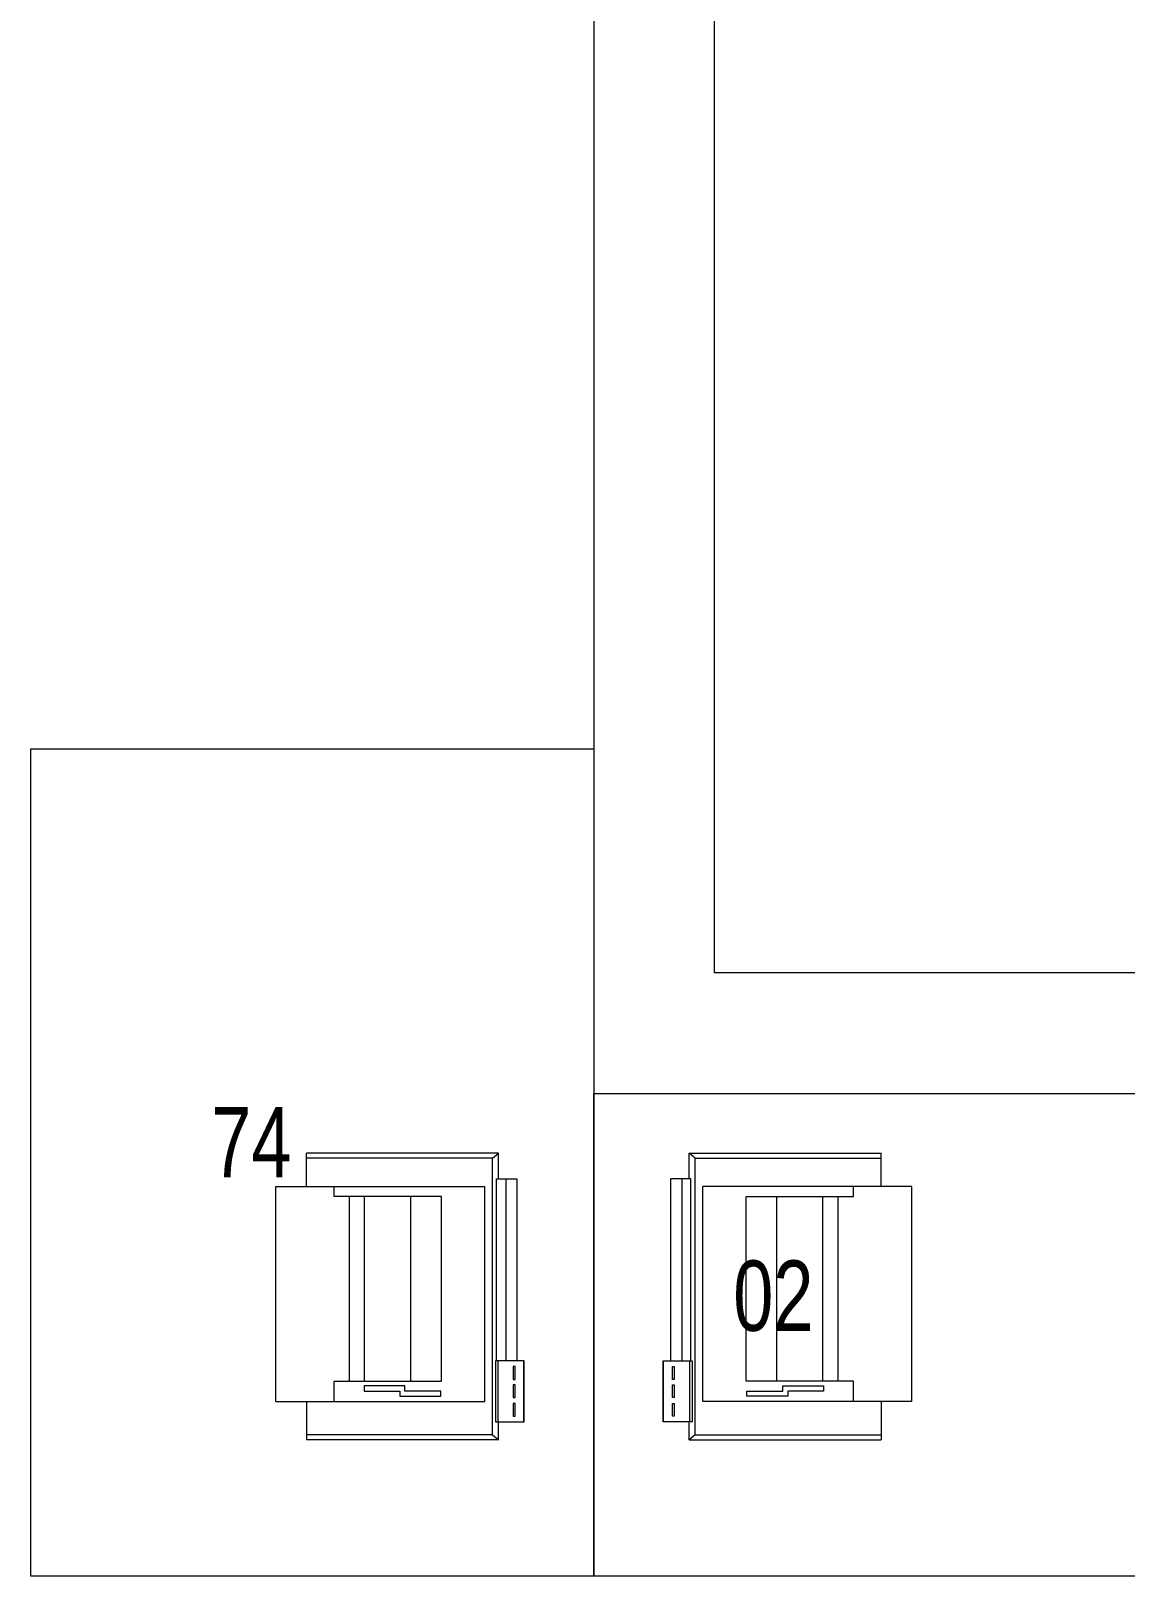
# Model space of a CAD drawing. Header units: metres. Extents: x -18745 to 220762, y -1579758 to -1356048.
# Drawn here: x 147720 to 149081, y -1467583 to -1465661 of the extents above; entities that cross this region are included whole.
import ezdxf

# ---------------------------------------------------------------- set-up
doc = ezdxf.new("R2010")
doc.units = ezdxf.units.M
doc.layers.get('0').update_dxf_attribs({"lineweight": 0})
doc.layers.add('A-100 - Copy$0$Medical Equipment and Furniture', color=8, linetype='Continuous', lineweight=0)
doc.layers.add('A-100 - Copy$0$Walls', color=8, linetype='Continuous', lineweight=0)
doc.styles.add('A-100 - Copy$0$X3G_ENTITY_257CFD', font='swisscl.ttf', dxfattribs={"height": 200})

# ---------------------------------------------------------------- blocks, each defined once
blk = doc.blocks.new('A-100 - Copy$0$ITPPLT2C-P')
for p, q in [((0.0229, 0.0318), (0.2618, 0.0318)), ((0.0304, 0.0256), (0.0229, 0.0318)), ((0.0229, 0), (0.0229, 0.0318)), ((0.0304, -0.3182), (0.0304, 0.0256)), ((0.0304, 0.0256), (0.2618, 0.0256)), ((0.2618, -0.0096), (0.2618, 0.0318)), ((0, 0), (0, -0.2262)), ((0.0252, 0), (0, 0)), ((0.0139, 0), (0.0139, -0.2262)), ((0.0252, 0), (0.0139, 0)), ((0.0252, -0.2262), (0.0252, 0)), ((0.0401, -0.2769), (0.0401, -0.0096)), ((0.3, -0.0096), (0.0401, -0.0096)), ((0.2274, -0.0222), (0.2274, -0.0096)), ((0.3, -0.2769), (0.3, -0.0096)), ((0.0939, -0.2515), (0.0939, -0.0222)), ((0.0939, -0.0222), (0.2274, -0.0222)), ((0.1321, -0.2515), (0.1321, -0.0222)), ((0.1894, -0.2515), (0.1894, -0.0222)), ((0.2082, -0.2515), (0.2082, -0.0222)), ((-0.0091, -0.2262), (0.0267, -0.2262)), ((-0.0091, -0.3023), (-0.0091, -0.2262)), ((-0.0087, -0.2262), (0.0236, -0.2262)), ((-0.0087, -0.3023), (-0.0087, -0.2262)), ((0, -0.2262), (0.0252, -0.2262)), ((0.0139, -0.2262), (0.0252, -0.2262)), ((0.0236, -0.2262), (0.0236, -0.3023)), ((0.0267, -0.2262), (0.0267, -0.3023)), ((0.0023, -0.2495), (0.0023, -0.2334)), ((0.0023, -0.2334), (0.0045, -0.2334)), ((0.0045, -0.2495), (0.0023, -0.2495)), ((0.0045, -0.2334), (0.0045, -0.2495)), ((0.0023, -0.2721), (0.0023, -0.2562)), ((0.0023, -0.2562), (0.0045, -0.2562)), ((0.0045, -0.2562), (0.0045, -0.2721)), ((0.2274, -0.2515), (0.0939, -0.2515)), ((0.0947, -0.2701), (0.0947, -0.2641)), ((0.0947, -0.2641), (0.1395, -0.2641)), ((0.1395, -0.2575), (0.19, -0.2575)), ((0.1395, -0.2641), (0.1395, -0.2575)), ((0.19, -0.2641), (0.1457, -0.2641)), ((0.1457, -0.2641), (0.1457, -0.2701)), ((0.19, -0.2575), (0.19, -0.2641)), ((0.2274, -0.2769), (0.2274, -0.2515)), ((0.0045, -0.2721), (0.0023, -0.2721)), ((0.0023, -0.295), (0.0023, -0.2793)), ((0.0023, -0.2793), (0.0045, -0.2793)), ((0.0045, -0.2793), (0.0045, -0.295)), ((0.3, -0.2769), (0.0401, -0.2769)), ((0.1457, -0.2701), (0.0947, -0.2701)), ((0.2618, -0.2769), (0.2618, -0.3246)), ((0.0267, -0.3023), (-0.0091, -0.3023)), ((0.0236, -0.3023), (-0.0087, -0.3023)), ((0.0045, -0.295), (0.0023, -0.295)), ((0.0229, -0.3246), (0.0229, -0.3023)), ((0.0304, -0.3182), (0.0229, -0.3246)), ((0.0229, -0.3246), (0.2618, -0.3246)), ((0.0304, -0.3182), (0.2618, -0.3182))]:
    blk.add_line(p, q)
blk = doc.blocks.new('A-100 - Copy')
at = {"layer": 'A-100 - Copy$0$Medical Equipment and Furniture', "elevation": 0}
for points in [[(148420.5, -1467582.7), (147720.5, -1467582.7), (147720.5, -1466554), (148420.5, -1466554)], [(148420.5, -1466982.7), (151678.3, -1466982.7), (151678.3, -1467582.7), (148420.5, -1467582.7)]]:
    blk.add_lwpolyline(points, close=True, dxfattribs=at)
at = {"layer": 'A-100 - Copy$0$Walls'}
for p, q in [((148570.5, -1466832.7, 0), (148570.5, -1463337.7, 0)), ((148420.5, -1464052.7, 0), (148420.5, -1466982.7, 0)), ((149170.5, -1466832.7, 0), (148570.5, -1466832.7, 0)), ((148420.5, -1466982.7, 0), (149170.5, -1466982.7, 0))]:
    blk.add_line(p, q, dxfattribs=at)
at = {"layer": 'A-100 - Copy$0$Medical Equipment and Furniture', "extrusion": (7.77425e-06, 2.55397e-17, -1), "xscale": 1000, "yscale": 1000, "zscale": 1000}
blk.add_blockref('A-100 - Copy$0$ITPPLT2C-P', (-148324.9, -1467088.7, 1.2), dxfattribs=at)
at = {"layer": 'A-100 - Copy$0$Medical Equipment and Furniture', "extrusion": (-7.77425e-06, 2.55397e-17, -1), "xscale": -1000, "yscale": 999.9999999999983, "zscale": 1000}
blk.add_blockref('A-100 - Copy$0$ITPPLT2C-P', (-148516, -1467088.7, -1.2), dxfattribs=at)
at = {"layer": 'A-100 - Copy$0$Medical Equipment and Furniture', "char_height": 87.47, "attachment_point": 2, "style": 'A-100 - Copy$0$X3G_ENTITY_257CFD'}
for s, insert in [('74', (147994.6, -1466999.3, 0)), ('02', (148643.8, -1467190.3, 0))]:
    blk.add_mtext(s, dxfattribs=dict(at, insert=insert))

msp = doc.modelspace()

# ---------------------------------------------------------------- block references
msp.add_blockref('A-100 - Copy', (0, 0))

doc.saveas('drawing.dxf')
